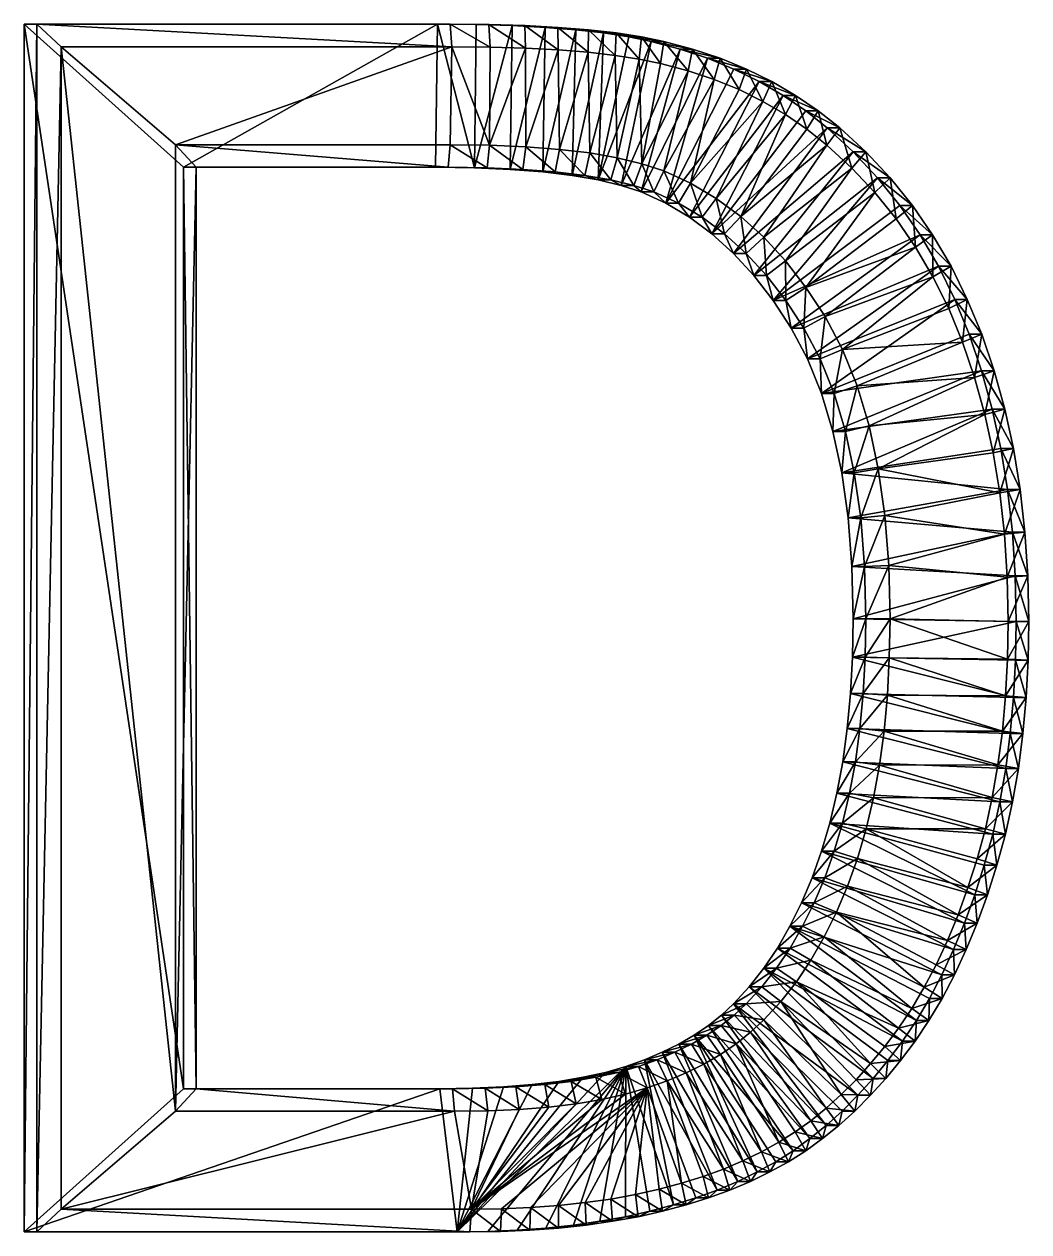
# Model space of a CAD drawing. Header units: metres. Extents: x -136 to 55, y -57 to 41.
# Drawn here: x -89.75 to -78.11, y 26.32 to 40.32 of the extents above; entities that cross this region are included whole.
import ezdxf

# ---------------------------------------------------------------- set-up
doc = ezdxf.new("R2010")
doc.units = ezdxf.units.M
doc.layers.get('0').update_dxf_attribs({"true_color": 0x57e057})

msp = doc.modelspace()

# ---------------------------------------------------------------- meshes
at = {"color": 74, "true_color": 0x58b11a}
mesh = msp.add_polyface(dxfattribs=at)
corners = [(-84.735, 26.325, 0.07), (-84.38, 26.33, 0.036), (-84.588, 26.325, 1.592), (-84.234, 26.33, 1.558), (-84.038, 26.344, 0.003), (-83.891, 26.344, 1.525), (-89.753, 26.325, 0.554), (-89.607, 26.325, 2.075), (-89.607, 40.321, 2.075), (-83.867, 28.032, -0.013), (-84.199, 28.005, 0.019), (-83.72, 28.032, 1.508), (-84.053, 28.005, 1.54), (-84.556, 27.99, 0.053), (-84.409, 27.99, 1.575), (-84.937, 27.984, 0.09), (-84.79, 27.984, 1.611), (-87.906, 27.984, 0.376), (-87.759, 27.984, 1.897), (-87.906, 38.662, 0.376), (-84.588, 26.325, 1.592), (-84.234, 26.33, 1.558), (-83.891, 26.344, 1.525), (-89.607, 26.325, 2.075), (-89.607, 40.321, 2.075), (-84.053, 28.005, 1.54), (-83.72, 28.032, 1.508), (-84.409, 27.99, 1.575), (-84.79, 27.984, 1.611), (-87.759, 27.984, 1.897), (-87.759, 38.662, 1.897), (-84.569, 26.587, 1.809), (-84.22, 26.592, 1.776), (-83.885, 26.606, 1.743), (-89.325, 26.587, 2.267), (-89.325, 40.059, 2.267), (-84.016, 27.744, 1.756), (-84.381, 27.728, 1.791), (-84.767, 27.722, 1.828), (-87.999, 27.722, 2.14), (-87.759, 38.662, 1.897), (-83.674, 27.771, 1.723), (-82.779, 28.242, -0.118), (-83.558, 28.068, -0.043), (-89.753, 40.321, 0.554)]
mesh.append_faces([[corners[k] for k in face] for face in [(6, 15, 0), (44, 17, 6)]], dxfattribs={"vtx0": -1, "vtx1": -1, "color": 74})
mesh.append_faces([[corners[k] for k in face] for face in [(31, 41, 36), (31, 36, 37), (31, 37, 38), (34, 38, 39), (42, 1, 0), (0, 9, 43), (0, 10, 9), (0, 13, 10), (0, 15, 13), (6, 17, 15)]], dxfattribs={"vtx0": -1, "vtx2": -1, "color": 74})
mesh.append_faces([[corners[k] for k in face] for face in [(0, 1, 2), (1, 4, 3), (6, 0, 7), (9, 10, 11), (10, 13, 12), (13, 15, 14), (15, 17, 16), (17, 19, 18), (2, 3, 20), (3, 5, 21), (7, 2, 23), (12, 14, 25), (14, 16, 27), (16, 18, 28), (18, 30, 29), (20, 21, 31), (21, 22, 32), (23, 20, 34), (25, 27, 36), (27, 28, 37), (28, 29, 38), (29, 40, 39)]], dxfattribs={"vtx1": -1, "color": 74})
mesh.append_faces([[corners[k] for k in face] for face in [(34, 31, 38), (35, 34, 39)]], dxfattribs={"vtx1": -1, "vtx2": -1, "color": 74})
mesh.append_faces([[corners[k] for k in face] for face in [(1, 3, 2), (4, 5, 3), (6, 7, 8), (0, 2, 7), (10, 12, 11), (13, 14, 12), (15, 16, 14), (17, 18, 16), (3, 21, 20), (5, 22, 21), (7, 23, 24), (2, 20, 23), (12, 25, 26), (14, 27, 25), (16, 28, 27), (18, 29, 28), (21, 32, 31), (22, 33, 32), (23, 34, 35), (20, 31, 34), (27, 37, 36), (28, 38, 37), (29, 39, 38)]], dxfattribs={"vtx2": -1, "color": 74})
mesh = msp.add_polyface(dxfattribs=at)
corners = [(-84.098, 40.305, 0.009), (-83.952, 40.305, 1.53), (-83.567, 40.284, 1.493), (-84.515, 40.317, 0.049), (-84.368, 40.317, 1.571), (-84.962, 40.321, 0.092), (-84.816, 40.321, 1.614), (-89.753, 40.321, 0.554), (-89.607, 40.321, 2.075), (-89.753, 26.325, 0.554), (-87.906, 38.662, 0.376), (-84.984, 38.662, 0.094), (-87.759, 38.662, 1.897), (-84.838, 38.662, 1.616), (-84.534, 38.656, 0.051), (-84.387, 38.656, 1.572), (-84.12, 38.638, 0.011), (-83.974, 38.638, 1.533), (-83.743, 38.609, -0.025), (-87.759, 27.984, 1.897), (-83.952, 40.305, 1.53), (-84.368, 40.317, 1.571), (-84.816, 40.321, 1.614), (-89.607, 40.321, 2.075), (-89.607, 26.325, 2.075), (-87.759, 38.662, 1.897), (-84.838, 38.662, 1.616), (-84.387, 38.656, 1.572), (-83.974, 38.638, 1.533), (-87.759, 27.984, 1.897), (-83.942, 40.043, 1.749), (-84.352, 40.055, 1.788), (-84.796, 40.059, 1.831), (-89.325, 40.059, 2.267), (-89.607, 26.325, 2.075), (-87.999, 38.924, 2.14), (-84.815, 38.924, 1.833), (-84.359, 38.918, 1.789), (-83.937, 38.9, 1.748), (-87.999, 27.722, 2.14), (-87.906, 27.984, 0.376), (-83.713, 40.284, -0.028)]
mesh.append_faces([[corners[k] for k in face] for face in [(5, 10, 7), (3, 14, 5), (0, 14, 3), (41, 16, 0)]], dxfattribs={"vtx0": -1, "vtx1": -1, "color": 74})
mesh.append_faces([[corners[k] for k in face] for face in [(33, 39, 35), (32, 35, 36), (32, 36, 37), (30, 37, 38), (7, 10, 40), (5, 11, 10), (5, 14, 11), (0, 16, 14)]], dxfattribs={"vtx0": -1, "vtx2": -1, "color": 74})
mesh.append_faces([[corners[k] for k in face] for face in [(0, 3, 1), (3, 5, 4), (5, 7, 6), (7, 9, 8), (10, 11, 12), (11, 14, 13), (14, 16, 15), (16, 18, 17), (1, 4, 20), (4, 6, 21), (6, 8, 22), (8, 24, 23), (12, 13, 25), (13, 15, 26), (15, 17, 27), (20, 21, 30), (21, 22, 31), (22, 23, 32), (23, 34, 33), (25, 26, 35), (26, 27, 36), (27, 28, 37)]], dxfattribs={"vtx1": -1, "color": 74})
mesh.append_faces([[corners[k] for k in face] for face in [(32, 33, 35), (31, 32, 37), (30, 31, 37)]], dxfattribs={"vtx1": -1, "vtx2": -1, "color": 74})
mesh.append_faces([[corners[k] for k in face] for face in [(0, 1, 2), (3, 4, 1), (5, 6, 4), (7, 8, 6), (11, 13, 12), (14, 15, 13), (16, 17, 15), (10, 12, 19), (4, 21, 20), (6, 22, 21), (8, 23, 22), (13, 26, 25), (15, 27, 26), (17, 28, 27), (12, 25, 29), (21, 31, 30), (22, 32, 31), (23, 33, 32), (26, 36, 35), (27, 37, 36), (28, 38, 37), (25, 35, 39)]], dxfattribs={"vtx2": -1, "color": 74})
mesh = msp.add_polyface(dxfattribs=at)
corners = [(-82.746, 40.174, -0.121), (-83.037, 40.219, -0.093), (-82.6, 40.174, 1.4), (-82.891, 40.219, 1.428), (-83.36, 40.256, -0.062), (-83.213, 40.256, 1.459), (-83.713, 40.284, -0.028), (-83.567, 40.284, 1.493), (-84.098, 40.305, 0.009), (-83.743, 38.609, -0.025), (-83.597, 38.609, 1.496), (-83.974, 38.638, 1.533), (-83.403, 38.568, -0.058), (-83.256, 38.568, 1.464), (-83.1, 38.516, -0.087), (-82.953, 38.516, 1.434), (-82.833, 38.452, -0.113), (-82.687, 38.452, 1.409), (-82.891, 40.219, 1.428), (-82.6, 40.174, 1.4), (-83.213, 40.256, 1.459), (-83.567, 40.284, 1.493), (-83.952, 40.305, 1.53), (-83.952, 40.305, 1.53), (-83.974, 38.638, 1.533), (-83.597, 38.609, 1.496), (-83.256, 38.568, 1.464), (-82.953, 38.516, 1.434), (-82.687, 38.452, 1.409), (-82.904, 39.959, 1.649), (-82.625, 39.916, 1.622), (-83.217, 39.995, 1.679), (-83.563, 40.023, 1.712), (-83.942, 40.043, 1.749), (-83.937, 38.9, 1.748), (-83.55, 38.87, 1.711), (-83.198, 38.828, 1.677), (-82.88, 38.773, 1.647), (-82.594, 38.704, 1.619), (-84.12, 38.638, 0.011), (-82.487, 40.121, -0.146)]
mesh.append_faces([[corners[k] for k in face] for face in [(4, 9, 6), (1, 12, 4), (0, 14, 1), (40, 14, 0)]], dxfattribs={"vtx0": -1, "vtx1": -1, "color": 74})
mesh.append_faces([[corners[k] for k in face] for face in [(32, 34, 35), (31, 35, 36), (29, 36, 37), (6, 9, 39), (4, 12, 9), (1, 14, 12), (40, 16, 14)]], dxfattribs={"vtx0": -1, "vtx2": -1, "color": 74})
mesh.append_faces([[corners[k] for k in face] for face in [(0, 1, 2), (1, 4, 3), (4, 6, 5), (6, 8, 7), (9, 12, 10), (12, 14, 13), (14, 16, 15), (3, 5, 18), (5, 7, 20), (7, 22, 21), (11, 10, 24), (10, 13, 25), (13, 15, 26), (15, 17, 27), (18, 20, 29), (20, 21, 31), (21, 23, 32), (24, 25, 34), (25, 26, 35), (26, 27, 36), (27, 28, 37)]], dxfattribs={"vtx1": -1, "color": 74})
mesh.append_faces([[corners[k] for k in face] for face in [(32, 33, 34), (31, 32, 35), (29, 31, 36), (30, 29, 37)]], dxfattribs={"vtx1": -1, "vtx2": -1, "color": 74})
mesh.append_faces([[corners[k] for k in face] for face in [(1, 3, 2), (4, 5, 3), (6, 7, 5), (9, 10, 11), (12, 13, 10), (14, 15, 13), (16, 17, 15), (3, 18, 19), (5, 20, 18), (7, 21, 20), (22, 23, 21), (10, 25, 24), (13, 26, 25), (15, 27, 26), (17, 28, 27), (18, 29, 30), (20, 31, 29), (21, 32, 31), (23, 33, 32), (25, 35, 34), (26, 36, 35), (27, 37, 36), (28, 38, 37)]], dxfattribs={"vtx2": -1, "color": 74})
mesh = msp.add_polyface(dxfattribs=at)
corners = [(-80.695, 39.316, -0.319), (-80.958, 39.496, -0.293), (-80.549, 39.316, 1.203), (-80.812, 39.496, 1.228), (-81.235, 39.658, -0.267), (-81.089, 39.658, 1.255), (-81.527, 39.801, -0.239), (-81.38, 39.801, 1.283), (-81.832, 39.926, -0.209), (-81.686, 39.926, 1.312), (-82.152, 40.032, -0.178), (-82.006, 40.032, 1.343), (-82.487, 40.121, -0.146), (-82.34, 40.121, 1.375), (-82.746, 40.174, -0.121), (-82.6, 40.174, 1.4), (-80.812, 39.496, 1.228), (-81.089, 39.658, 1.255), (-81.38, 39.801, 1.283), (-81.686, 39.926, 1.312), (-82.006, 40.032, 1.343), (-82.34, 40.121, 1.375), (-82.6, 40.174, 1.4), (-82.891, 40.219, 1.428), (-80.93, 39.274, 1.459), (-80.683, 39.105, 1.435), (-81.191, 39.426, 1.484), (-81.466, 39.562, 1.51), (-81.755, 39.68, 1.538), (-82.059, 39.781, 1.568), (-82.379, 39.865, 1.598), (-82.625, 39.916, 1.622), (-82.891, 40.219, 1.428), (-82.88, 38.773, 1.647), (-82.594, 38.704, 1.619), (-82.341, 38.62, 1.595), (-82.029, 38.478, 1.565), (-81.449, 38.093, 1.509), (-81.732, 38.302, 1.536), (-82.833, 38.452, -0.113), (-82.603, 38.376, -0.135), (-82.317, 38.246, -0.162), (-81.782, 37.89, -0.214), (-82.043, 38.084, -0.189)]
mesh.append_faces([[corners[k] for k in face] for face in [(27, 36, 26), (10, 39, 12), (8, 40, 10), (6, 41, 8)]], dxfattribs={"vtx0": -1, "vtx1": -1, "color": 74})
mesh.append_faces([[corners[k] for k in face] for face in [(31, 33, 34), (29, 34, 35), (28, 35, 36), (37, 25, 24), (38, 24, 26), (10, 40, 39), (8, 41, 40), (42, 1, 0), (43, 4, 1)]], dxfattribs={"vtx0": -1, "vtx2": -1, "color": 74})
mesh.append_faces([[corners[k] for k in face] for face in [(0, 1, 2), (1, 4, 3), (4, 6, 5), (6, 8, 7), (8, 10, 9), (10, 12, 11), (12, 14, 13), (3, 5, 16), (5, 7, 17), (7, 9, 18), (9, 11, 19), (11, 13, 20), (13, 15, 21), (15, 23, 22), (16, 17, 24), (17, 18, 26), (18, 19, 27), (19, 20, 28), (20, 21, 29), (21, 22, 30), (22, 32, 31)]], dxfattribs={"vtx1": -1, "color": 74})
mesh.append_faces([[corners[k] for k in face] for face in [(30, 31, 34), (29, 30, 34), (28, 29, 35), (27, 28, 36), (6, 4, 41)]], dxfattribs={"vtx1": -1, "vtx2": -1, "color": 74})
mesh.append_faces([[corners[k] for k in face] for face in [(1, 3, 2), (4, 5, 3), (6, 7, 5), (8, 9, 7), (10, 11, 9), (12, 13, 11), (14, 15, 13), (5, 17, 16), (7, 18, 17), (9, 19, 18), (11, 20, 19), (13, 21, 20), (15, 22, 21), (16, 24, 25), (17, 26, 24), (18, 27, 26), (19, 28, 27), (20, 29, 28), (21, 30, 29), (22, 31, 30)]], dxfattribs={"vtx2": -1, "color": 74})
mesh = msp.add_polyface(dxfattribs=at)
corners = [(-82.833, 38.452, -0.113), (-82.603, 38.376, -0.135), (-82.687, 38.452, 1.409), (-82.457, 38.376, 1.387), (-82.317, 38.246, -0.162), (-82.17, 38.246, 1.359), (-82.043, 38.084, -0.189), (-81.897, 38.084, 1.333), (-81.782, 37.89, -0.214), (-81.635, 37.89, 1.307), (-81.533, 37.664, -0.238), (-81.387, 37.664, 1.283), (-81.297, 37.407, -0.261), (-81.151, 37.407, 1.261), (-81.074, 37.118, -0.282), (-80.927, 37.118, 1.239), (-80.863, 36.798, -0.303), (-80.716, 36.798, 1.219), (-80.673, 36.441, -0.321), (-82.687, 38.452, 1.409), (-82.457, 38.376, 1.387), (-82.17, 38.246, 1.359), (-81.897, 38.084, 1.333), (-81.635, 37.89, 1.307), (-81.387, 37.664, 1.283), (-81.151, 37.407, 1.261), (-80.927, 37.118, 1.239), (-80.716, 36.798, 1.219), (-82.594, 38.704, 1.619), (-82.341, 38.62, 1.595), (-82.029, 38.478, 1.565), (-81.732, 38.302, 1.536), (-81.449, 38.093, 1.509), (-81.182, 37.851, 1.483), (-80.931, 37.577, 1.459), (-80.694, 37.271, 1.436), (-80.16, 38.653, 1.385), (-80.449, 38.919, 1.413), (-80.683, 39.105, 1.435), (-80.93, 39.274, 1.459), (-81.191, 39.426, 1.484), (-79.863, 38.541, -0.399), (-80.144, 38.84, -0.372), (-80.447, 39.118, -0.343), (-80.695, 39.316, -0.319), (-80.958, 39.496, -0.293), (-81.235, 39.658, -0.267)]
mesh.append_faces([[corners[k] for k in face] for face in [(12, 41, 14), (10, 42, 12), (8, 43, 10), (6, 45, 8), (4, 46, 6)]], dxfattribs={"vtx0": -1, "vtx1": -1, "color": 74})
mesh.append_faces([[corners[k] for k in face] for face in [(32, 37, 38), (8, 44, 43)]], dxfattribs={"vtx0": -1, "vtx2": -1, "color": 74})
mesh.append_faces([[corners[k] for k in face] for face in [(0, 1, 2), (1, 4, 3), (4, 6, 5), (6, 8, 7), (8, 10, 9), (10, 12, 11), (12, 14, 13), (14, 16, 15), (16, 18, 17), (2, 3, 19), (3, 5, 20), (5, 7, 21), (7, 9, 22), (9, 11, 23), (11, 13, 24), (13, 15, 25), (15, 17, 26), (19, 20, 28), (20, 21, 29), (21, 22, 30), (22, 23, 31), (23, 24, 32), (24, 25, 33), (25, 26, 34), (26, 27, 35)]], dxfattribs={"vtx1": -1, "color": 74})
mesh.append_faces([[corners[k] for k in face] for face in [(33, 34, 36), (32, 33, 37), (31, 32, 39), (30, 31, 40)]], dxfattribs={"vtx1": -1, "vtx2": -1, "color": 74})
mesh.append_faces([[corners[k] for k in face] for face in [(1, 3, 2), (4, 5, 3), (6, 7, 5), (8, 9, 7), (10, 11, 9), (12, 13, 11), (14, 15, 13), (16, 17, 15), (3, 20, 19), (5, 21, 20), (7, 22, 21), (9, 23, 22), (11, 24, 23), (13, 25, 24), (15, 26, 25), (17, 27, 26), (20, 29, 28), (21, 30, 29), (22, 31, 30), (23, 32, 31), (24, 33, 32), (25, 34, 33), (26, 35, 34)]], dxfattribs={"vtx2": -1, "color": 74})
mesh = msp.add_polyface(dxfattribs=at)
corners = [(-78.968, 37.132, -0.485), (-79.158, 37.516, -0.467), (-78.822, 37.132, 1.036), (-79.011, 37.516, 1.055), (-79.37, 37.879, -0.446), (-79.224, 37.879, 1.075), (-79.606, 38.221, -0.424), (-79.459, 38.221, 1.098), (-79.863, 38.541, -0.399), (-79.717, 38.541, 1.123), (-80.144, 38.84, -0.372), (-79.997, 38.84, 1.15), (-80.447, 39.118, -0.343), (-80.301, 39.118, 1.179), (-80.695, 39.316, -0.319), (-80.549, 39.316, 1.203), (-78.822, 37.132, 1.036), (-79.011, 37.516, 1.055), (-79.224, 37.879, 1.075), (-79.459, 38.221, 1.098), (-79.717, 38.541, 1.123), (-79.997, 38.84, 1.15), (-80.301, 39.118, 1.179), (-80.549, 39.316, 1.203), (-80.812, 39.496, 1.228), (-80.812, 39.496, 1.228), (-79.038, 37.024, 1.277), (-79.22, 37.391, 1.294), (-79.423, 37.738, 1.314), (-79.647, 38.064, 1.335), (-79.893, 38.369, 1.359), (-80.16, 38.653, 1.385), (-80.449, 38.919, 1.413), (-80.683, 39.105, 1.435), (-80.471, 36.932, 1.415), (-80.694, 37.271, 1.436), (-80.931, 37.577, 1.459), (-81.182, 37.851, 1.483), (-80.673, 36.441, -0.321), (-80.863, 36.798, -0.303), (-81.074, 37.118, -0.282), (-81.297, 37.407, -0.261), (-81.533, 37.664, -0.238)]
mesh.append_faces([[corners[k] for k in face] for face in [(40, 4, 39)]], dxfattribs={"vtx0": -1, "vtx1": -1, "color": 74})
mesh.append_faces([[corners[k] for k in face] for face in [(34, 27, 28), (35, 28, 29), (35, 29, 30), (36, 30, 31), (37, 31, 32), (38, 1, 0), (39, 4, 1), (40, 6, 4), (40, 8, 6), (41, 10, 8), (42, 12, 10)]], dxfattribs={"vtx0": -1, "vtx2": -1, "color": 74})
mesh.append_faces([[corners[k] for k in face] for face in [(0, 1, 2), (1, 4, 3), (4, 6, 5), (6, 8, 7), (8, 10, 9), (10, 12, 11), (12, 14, 13), (2, 3, 16), (3, 5, 17), (5, 7, 18), (7, 9, 19), (9, 11, 20), (11, 13, 21), (13, 15, 22), (15, 24, 23), (16, 17, 26), (17, 18, 27), (18, 19, 28), (19, 20, 29), (20, 21, 30), (21, 22, 31), (22, 23, 32), (23, 25, 33)]], dxfattribs={"vtx1": -1, "color": 74})
mesh.append_faces([[corners[k] for k in face] for face in [(35, 34, 28), (36, 35, 30)]], dxfattribs={"vtx1": -1, "vtx2": -1, "color": 74})
mesh.append_faces([[corners[k] for k in face] for face in [(1, 3, 2), (4, 5, 3), (6, 7, 5), (8, 9, 7), (10, 11, 9), (12, 13, 11), (14, 15, 13), (3, 17, 16), (5, 18, 17), (7, 19, 18), (9, 20, 19), (11, 21, 20), (13, 22, 21), (15, 23, 22), (24, 25, 23), (17, 27, 26), (18, 28, 27), (19, 29, 28), (20, 30, 29), (21, 31, 30), (22, 32, 31), (23, 33, 32)]], dxfattribs={"vtx2": -1, "color": 74})
mesh = msp.add_polyface(dxfattribs=at)
corners = [(-78.434, 35.402, -0.536), (-78.534, 35.861, -0.527), (-78.287, 35.402, 0.985), (-78.387, 35.861, 0.995), (-78.656, 36.302, -0.515), (-78.51, 36.302, 1.006), (-78.801, 36.727, -0.501), (-78.654, 36.727, 1.02), (-78.968, 37.132, -0.485), (-78.822, 37.132, 1.036), (-80.673, 36.441, -0.321), (-80.526, 36.441, 1.201), (-80.716, 36.798, 1.219), (-80.512, 36.042, -0.336), (-80.365, 36.042, 1.185), (-80.38, 35.602, -0.349), (-80.234, 35.602, 1.172), (-78.287, 35.402, 0.985), (-78.387, 35.861, 0.995), (-78.51, 36.302, 1.006), (-78.654, 36.727, 1.02), (-78.822, 37.132, 1.036), (-80.716, 36.798, 1.219), (-80.526, 36.441, 1.201), (-80.365, 36.042, 1.185), (-80.234, 35.602, 1.172), (-78.522, 35.353, 1.227), (-78.62, 35.798, 1.236), (-78.738, 36.225, 1.248), (-78.878, 36.634, 1.261), (-79.038, 37.024, 1.277), (-80.471, 36.932, 1.415), (-80.694, 37.271, 1.436), (-80.269, 36.552, 1.395), (-80.098, 36.129, 1.379), (-79.96, 35.667, 1.365), (-80.132, 35.121, 1.163), (-79.854, 35.166, 1.355), (-79.22, 37.391, 1.294), (-80.278, 35.121, -0.359), (-80.863, 36.798, -0.303), (-79.158, 37.516, -0.467)]
mesh.append_faces([[corners[k] for k in face] for face in [(15, 1, 39), (13, 4, 15), (10, 8, 13), (40, 41, 10)]], dxfattribs={"vtx0": -1, "vtx1": -1, "color": 74})
mesh.append_faces([[corners[k] for k in face] for face in [(35, 27, 28), (34, 28, 29), (33, 29, 30), (33, 30, 38), (39, 1, 0), (15, 4, 1), (13, 6, 4), (13, 8, 6)]], dxfattribs={"vtx0": -1, "vtx2": -1, "color": 74})
mesh.append_faces([[corners[k] for k in face] for face in [(0, 1, 2), (1, 4, 3), (4, 6, 5), (6, 8, 7), (10, 13, 11), (13, 15, 14), (2, 3, 17), (3, 5, 18), (5, 7, 19), (7, 9, 20), (12, 11, 22), (11, 14, 23), (14, 16, 24), (17, 18, 26), (18, 19, 27), (19, 20, 28), (20, 21, 29), (22, 23, 31), (23, 24, 33), (24, 25, 34), (25, 36, 35)]], dxfattribs={"vtx1": -1, "color": 74})
mesh.append_faces([[corners[k] for k in face] for face in [(35, 37, 27), (34, 35, 28), (33, 34, 29), (31, 33, 38)]], dxfattribs={"vtx1": -1, "vtx2": -1, "color": 74})
mesh.append_faces([[corners[k] for k in face] for face in [(1, 3, 2), (4, 5, 3), (6, 7, 5), (8, 9, 7), (10, 11, 12), (13, 14, 11), (15, 16, 14), (3, 18, 17), (5, 19, 18), (7, 20, 19), (9, 21, 20), (11, 23, 22), (14, 24, 23), (16, 25, 24), (18, 27, 26), (19, 28, 27), (20, 29, 28), (21, 30, 29), (22, 31, 32), (23, 33, 31), (24, 34, 33), (25, 35, 34)]], dxfattribs={"vtx2": -1, "color": 74})
mesh = msp.add_polyface(dxfattribs=at)
corners = [(-78.267, 33.926, -0.552), (-78.12, 33.926, 0.969), (-78.109, 33.399, 0.968), (-78.3, 34.435, -0.549), (-78.154, 34.435, 0.972), (-78.356, 34.927, -0.544), (-78.209, 34.927, 0.978), (-78.434, 35.402, -0.536), (-78.287, 35.402, 0.985), (-80.38, 35.602, -0.349), (-80.278, 35.121, -0.359), (-80.234, 35.602, 1.172), (-80.132, 35.121, 1.163), (-80.205, 34.598, -0.366), (-80.058, 34.598, 1.156), (-80.161, 34.034, -0.37), (-80.015, 34.034, 1.151), (-80.146, 33.428, -0.371), (-80, 33.428, 1.15), (-78.12, 33.926, 0.969), (-78.109, 33.399, 0.968), (-78.154, 34.435, 0.972), (-78.209, 34.927, 0.978), (-78.287, 35.402, 0.985), (-80.234, 35.602, 1.172), (-80.132, 35.121, 1.163), (-80.058, 34.598, 1.156), (-80.015, 34.034, 1.151), (-80, 33.428, 1.15), (-78.36, 33.914, 1.211), (-78.349, 33.399, 1.21), (-78.393, 34.411, 1.215), (-78.447, 34.891, 1.22), (-78.522, 35.353, 1.227), (-79.854, 35.166, 1.355), (-79.96, 35.667, 1.365), (-79.778, 34.626, 1.348), (-79.733, 34.047, 1.344), (-79.718, 33.429, 1.342), (-78.62, 35.798, 1.236), (-78.256, 33.399, -0.554)]
mesh.append_faces([[corners[k] for k in face] for face in [(15, 0, 17), (13, 3, 15), (10, 5, 13)]], dxfattribs={"vtx0": -1, "vtx1": -1, "color": 74})
mesh.append_faces([[corners[k] for k in face] for face in [(38, 30, 29), (37, 29, 31), (36, 31, 32), (34, 32, 33), (34, 33, 39), (17, 0, 40), (15, 3, 0), (13, 5, 3), (10, 7, 5)]], dxfattribs={"vtx0": -1, "vtx2": -1, "color": 74})
mesh.append_faces([[corners[k] for k in face] for face in [(0, 3, 1), (3, 5, 4), (5, 7, 6), (9, 10, 11), (10, 13, 12), (13, 15, 14), (15, 17, 16), (1, 4, 19), (4, 6, 21), (6, 8, 22), (11, 12, 24), (12, 14, 25), (14, 16, 26), (16, 18, 27), (19, 21, 29), (21, 22, 31), (22, 23, 32), (25, 26, 34), (26, 27, 36), (27, 28, 37)]], dxfattribs={"vtx1": -1, "color": 74})
mesh.append_faces([[corners[k] for k in face] for face in [(37, 38, 29), (36, 37, 31), (34, 36, 32)]], dxfattribs={"vtx1": -1, "vtx2": -1, "color": 74})
mesh.append_faces([[corners[k] for k in face] for face in [(0, 1, 2), (3, 4, 1), (5, 6, 4), (7, 8, 6), (10, 12, 11), (13, 14, 12), (15, 16, 14), (17, 18, 16), (1, 19, 20), (4, 21, 19), (6, 22, 21), (8, 23, 22), (12, 25, 24), (14, 26, 25), (16, 27, 26), (18, 28, 27), (19, 29, 30), (21, 31, 29), (22, 32, 31), (23, 33, 32), (25, 34, 35), (26, 36, 34), (27, 37, 36), (28, 38, 37)]], dxfattribs={"vtx2": -1, "color": 74})
mesh = msp.add_polyface(dxfattribs=at)
corners = [(-78.324, 32.099, -0.547), (-78.177, 32.099, 0.974), (-78.23, 31.696, 0.98), (-78.286, 32.518, -0.551), (-78.139, 32.518, 0.971), (-78.263, 32.951, -0.553), (-78.117, 32.951, 0.969), (-78.256, 33.399, -0.554), (-78.109, 33.399, 0.968), (-78.267, 33.926, -0.552), (-80.146, 33.428, -0.371), (-80.154, 32.985, -0.371), (-80, 33.428, 1.15), (-80.007, 32.985, 1.151), (-80.176, 32.562, -0.369), (-80.03, 32.562, 1.153), (-80.214, 32.158, -0.365), (-80.067, 32.158, 1.156), (-80.266, 31.773, -0.36), (-78.177, 32.099, 0.974), (-78.23, 31.696, 0.98), (-78.139, 32.518, 0.971), (-78.117, 32.951, 0.969), (-78.109, 33.399, 0.968), (-78.12, 33.926, 0.969), (-80, 33.428, 1.15), (-80.007, 32.985, 1.151), (-80.03, 32.562, 1.153), (-80.067, 32.158, 1.156), (-80.119, 31.773, 1.161), (-78.415, 32.128, 1.217), (-78.467, 31.736, 1.222), (-78.379, 32.537, 1.213), (-78.356, 32.96, 1.211), (-78.349, 33.399, 1.21), (-78.12, 33.926, 0.969), (-79.718, 33.429, 1.342), (-79.726, 32.976, 1.343), (-79.749, 32.543, 1.345), (-79.787, 32.128, 1.349), (-80.119, 31.773, 1.161), (-78.376, 31.696, -0.542)]
mesh.append_faces([[corners[k] for k in face] for face in [(14, 0, 16), (11, 3, 14), (10, 7, 11)]], dxfattribs={"vtx0": -1, "vtx1": -1, "color": 74})
mesh.append_faces([[corners[k] for k in face] for face in [(39, 31, 30), (38, 30, 32), (37, 32, 33), (36, 33, 34), (16, 0, 41), (14, 3, 0), (11, 5, 3), (11, 7, 5)]], dxfattribs={"vtx0": -1, "vtx2": -1, "color": 74})
mesh.append_faces([[corners[k] for k in face] for face in [(0, 3, 1), (3, 5, 4), (5, 7, 6), (7, 9, 8), (10, 11, 12), (11, 14, 13), (14, 16, 15), (16, 18, 17), (1, 4, 19), (4, 6, 21), (6, 8, 22), (8, 24, 23), (12, 13, 25), (13, 15, 26), (15, 17, 27), (17, 29, 28), (19, 21, 30), (21, 22, 32), (22, 23, 33), (23, 35, 34), (25, 26, 36), (26, 27, 37), (27, 28, 38), (28, 40, 39)]], dxfattribs={"vtx1": -1, "color": 74})
mesh.append_faces([[corners[k] for k in face] for face in [(38, 39, 30), (37, 38, 32), (36, 37, 33)]], dxfattribs={"vtx1": -1, "vtx2": -1, "color": 74})
mesh.append_faces([[corners[k] for k in face] for face in [(0, 1, 2), (3, 4, 1), (5, 6, 4), (7, 8, 6), (11, 13, 12), (14, 15, 13), (16, 17, 15), (1, 19, 20), (4, 21, 19), (6, 22, 21), (8, 23, 22), (13, 26, 25), (15, 27, 26), (17, 28, 27), (19, 30, 31), (21, 32, 30), (22, 33, 32), (23, 34, 33), (26, 37, 36), (27, 38, 37), (28, 39, 38)]], dxfattribs={"vtx2": -1, "color": 74})
mesh = msp.add_polyface(dxfattribs=at)
corners = [(-80.266, 31.773, -0.36), (-80.119, 31.773, 1.161), (-80.067, 32.158, 1.156), (-80.333, 31.408, -0.354), (-80.186, 31.408, 1.168), (-80.415, 31.062, -0.346), (-80.268, 31.062, 1.176), (-80.512, 30.735, -0.336), (-80.365, 30.735, 1.185), (-80.622, 30.427, -0.326), (-80.475, 30.427, 1.196), (-80.744, 30.137, -0.314), (-80.598, 30.137, 1.207), (-80.878, 29.866, -0.301), (-80.731, 29.866, 1.22), (-81.024, 29.613, -0.287), (-80.877, 29.613, 1.234), (-81.181, 29.379, -0.272), (-80.119, 31.773, 1.161), (-80.067, 32.158, 1.156), (-80.186, 31.408, 1.168), (-80.268, 31.062, 1.176), (-80.365, 30.735, 1.185), (-80.475, 30.427, 1.196), (-80.598, 30.137, 1.207), (-80.731, 29.866, 1.22), (-80.877, 29.613, 1.234), (-81.035, 29.379, 1.25), (-79.841, 31.732, 1.354), (-79.787, 32.128, 1.349), (-79.91, 31.354, 1.361), (-79.995, 30.994, 1.369), (-80.096, 30.653, 1.379), (-80.212, 30.331, 1.39), (-80.34, 30.028, 1.402), (-80.481, 29.742, 1.416), (-80.635, 29.474, 1.43), (-79.321, 29.159, 1.304), (-79.183, 29.421, 1.291), (-79.052, 29.701, 1.278), (-78.93, 29.999, 1.266), (-78.815, 30.315, 1.255), (-79.117, 29.305, -0.471), (-78.981, 29.596, -0.484), (-78.854, 29.904, -0.496), (-78.736, 30.23, -0.507), (-78.527, 30.933, -0.527), (-78.444, 31.307, -0.535), (-80.214, 32.158, -0.365), (-78.376, 31.696, -0.542)]
mesh.append_faces([[corners[k] for k in face] for face in [(11, 42, 13), (9, 43, 11), (7, 44, 9), (5, 45, 7), (3, 46, 5), (0, 47, 3), (48, 49, 0)]], dxfattribs={"vtx0": -1, "vtx1": -1, "color": 74})
mesh.append_faces([[corners[k] for k in face] for face in [(34, 37, 38)]], dxfattribs={"vtx0": -1, "vtx2": -1, "color": 74})
mesh.append_faces([[corners[k] for k in face] for face in [(0, 3, 1), (3, 5, 4), (5, 7, 6), (7, 9, 8), (9, 11, 10), (11, 13, 12), (13, 15, 14), (15, 17, 16), (1, 4, 18), (4, 6, 20), (6, 8, 21), (8, 10, 22), (10, 12, 23), (12, 14, 24), (14, 16, 25), (16, 27, 26), (18, 20, 28), (20, 21, 30), (21, 22, 31), (22, 23, 32), (23, 24, 33), (24, 25, 34), (25, 26, 35)]], dxfattribs={"vtx1": -1, "color": 74})
mesh.append_faces([[corners[k] for k in face] for face in [(34, 35, 37), (33, 34, 39), (32, 33, 40), (31, 32, 41)]], dxfattribs={"vtx1": -1, "vtx2": -1, "color": 74})
mesh.append_faces([[corners[k] for k in face] for face in [(0, 1, 2), (3, 4, 1), (5, 6, 4), (7, 8, 6), (9, 10, 8), (11, 12, 10), (13, 14, 12), (15, 16, 14), (1, 18, 19), (4, 20, 18), (6, 21, 20), (8, 22, 21), (10, 23, 22), (12, 24, 23), (14, 25, 24), (16, 26, 25), (18, 28, 29), (20, 30, 28), (21, 31, 30), (22, 32, 31), (23, 33, 32), (24, 34, 33), (25, 35, 34), (26, 36, 35)]], dxfattribs={"vtx2": -1, "color": 74})
mesh = msp.add_polyface(dxfattribs=at)
corners = [(-78.981, 29.596, -0.484), (-78.835, 29.596, 1.038), (-78.97, 29.305, 1.051), (-78.854, 29.904, -0.496), (-78.708, 29.904, 1.026), (-78.736, 30.23, -0.507), (-78.589, 30.23, 1.014), (-78.626, 30.573, -0.518), (-78.479, 30.573, 1.004), (-78.527, 30.933, -0.527), (-78.381, 30.933, 0.994), (-78.444, 31.307, -0.535), (-78.298, 31.307, 0.986), (-78.376, 31.696, -0.542), (-78.23, 31.696, 0.98), (-78.324, 32.099, -0.547), (-78.835, 29.596, 1.038), (-78.97, 29.305, 1.051), (-78.708, 29.904, 1.026), (-78.589, 30.23, 1.014), (-78.479, 30.573, 1.004), (-78.381, 30.933, 0.994), (-78.298, 31.307, 0.986), (-78.23, 31.696, 0.98), (-78.177, 32.099, 0.974), (-79.052, 29.701, 1.278), (-79.183, 29.421, 1.291), (-78.93, 29.999, 1.266), (-78.815, 30.315, 1.255), (-78.708, 30.648, 1.245), (-78.613, 30.996, 1.236), (-78.533, 31.358, 1.228), (-78.467, 31.736, 1.222), (-78.177, 32.099, 0.974), (-80.34, 30.028, 1.402), (-80.212, 30.331, 1.39), (-80.096, 30.653, 1.379), (-79.995, 30.994, 1.369), (-79.91, 31.354, 1.361), (-79.841, 31.732, 1.354), (-79.787, 32.128, 1.349), (-80.744, 30.137, -0.314), (-79.117, 29.305, -0.471), (-80.622, 30.427, -0.326), (-80.512, 30.735, -0.336), (-80.415, 31.062, -0.346), (-80.333, 31.408, -0.354), (-80.266, 31.773, -0.36)]
mesh.append_faces([[corners[k] for k in face] for face in [(34, 26, 25), (35, 25, 27), (36, 27, 28), (37, 28, 29), (37, 29, 30), (38, 30, 31), (39, 31, 32), (41, 0, 42), (43, 3, 0), (44, 5, 3), (45, 7, 5), (45, 9, 7), (46, 11, 9), (47, 13, 11)]], dxfattribs={"vtx0": -1, "vtx2": -1, "color": 74})
mesh.append_faces([[corners[k] for k in face] for face in [(0, 3, 1), (3, 5, 4), (5, 7, 6), (7, 9, 8), (9, 11, 10), (11, 13, 12), (13, 15, 14), (1, 4, 16), (4, 6, 18), (6, 8, 19), (8, 10, 20), (10, 12, 21), (12, 14, 22), (14, 24, 23), (16, 18, 25), (18, 19, 27), (19, 20, 28), (20, 21, 29), (21, 22, 30), (22, 23, 31), (23, 33, 32)]], dxfattribs={"vtx1": -1, "color": 74})
mesh.append_faces([[corners[k] for k in face] for face in [(38, 37, 30), (39, 38, 31), (40, 39, 32)]], dxfattribs={"vtx1": -1, "vtx2": -1, "color": 74})
mesh.append_faces([[corners[k] for k in face] for face in [(0, 1, 2), (3, 4, 1), (5, 6, 4), (7, 8, 6), (9, 10, 8), (11, 12, 10), (13, 14, 12), (1, 16, 17), (4, 18, 16), (6, 19, 18), (8, 20, 19), (10, 21, 20), (12, 22, 21), (14, 23, 22), (16, 25, 26), (18, 27, 25), (19, 28, 27), (20, 29, 28), (21, 30, 29), (22, 31, 30), (23, 32, 31)]], dxfattribs={"vtx2": -1, "color": 74})
mesh = msp.add_polyface(dxfattribs=at)
corners = [(-79.742, 28.312, -0.41), (-79.574, 28.535, -0.427), (-79.595, 28.312, 1.111), (-79.428, 28.535, 1.095), (-79.413, 28.774, -0.442), (-79.267, 28.774, 1.079), (-79.261, 29.031, -0.457), (-79.114, 29.031, 1.065), (-79.117, 29.305, -0.471), (-78.97, 29.305, 1.051), (-78.981, 29.596, -0.484), (-81.181, 29.379, -0.272), (-81.035, 29.379, 1.25), (-80.877, 29.613, 1.234), (-81.35, 29.163, -0.256), (-81.204, 29.163, 1.266), (-79.595, 28.312, 1.111), (-79.428, 28.535, 1.095), (-79.267, 28.774, 1.079), (-79.114, 29.031, 1.065), (-78.97, 29.305, 1.051), (-78.835, 29.596, 1.038), (-81.035, 29.379, 1.25), (-80.877, 29.613, 1.234), (-81.204, 29.163, 1.266), (-79.779, 28.474, 1.348), (-79.619, 28.687, 1.333), (-79.466, 28.915, 1.318), (-79.321, 29.159, 1.304), (-79.183, 29.421, 1.291), (-78.835, 29.596, 1.038), (-80.635, 29.474, 1.43), (-80.803, 29.224, 1.447), (-80.984, 28.993, 1.464), (-81.385, 28.966, 1.283), (-81.179, 28.781, 1.483), (-81.334, 28.638, 1.498), (-80.458, 27.758, 1.413), (-80.283, 27.916, 1.397), (-80.112, 28.088, 1.38), (-79.944, 28.274, 1.364), (-80.481, 29.742, 1.416), (-80.09, 27.907, -0.377), (-81.531, 28.966, -0.238), (-79.914, 28.102, -0.394), (-81.024, 29.613, -0.287), (-80.878, 29.866, -0.301)]
mesh.append_faces([[corners[k] for k in face] for face in [(14, 42, 43), (11, 44, 14), (45, 1, 11), (46, 4, 45)]], dxfattribs={"vtx0": -1, "vtx1": -1, "color": 74})
mesh.append_faces([[corners[k] for k in face] for face in [(33, 39, 40), (32, 40, 25), (32, 25, 26), (31, 26, 27), (41, 27, 28), (14, 44, 42), (11, 0, 44), (11, 1, 0), (45, 4, 1), (46, 6, 4), (46, 8, 6)]], dxfattribs={"vtx0": -1, "vtx2": -1, "color": 74})
mesh.append_faces([[corners[k] for k in face] for face in [(0, 1, 2), (1, 4, 3), (4, 6, 5), (6, 8, 7), (8, 10, 9), (11, 14, 12), (2, 3, 16), (3, 5, 17), (5, 7, 18), (7, 9, 19), (9, 21, 20), (12, 15, 22), (16, 17, 25), (17, 18, 26), (18, 19, 27), (19, 20, 28), (20, 30, 29), (23, 22, 31), (22, 24, 32), (24, 34, 33)]], dxfattribs={"vtx1": -1, "color": 74})
mesh.append_faces([[corners[k] for k in face] for face in [(35, 36, 37), (33, 35, 38), (32, 33, 40), (31, 32, 26), (41, 31, 27)]], dxfattribs={"vtx1": -1, "vtx2": -1, "color": 74})
mesh.append_faces([[corners[k] for k in face] for face in [(1, 3, 2), (4, 5, 3), (6, 7, 5), (8, 9, 7), (11, 12, 13), (14, 15, 12), (3, 17, 16), (5, 18, 17), (7, 19, 18), (9, 20, 19), (12, 22, 23), (15, 24, 22), (17, 26, 25), (18, 27, 26), (19, 28, 27), (20, 29, 28), (22, 32, 31), (24, 33, 32), (34, 35, 33)]], dxfattribs={"vtx2": -1, "color": 74})
mesh = msp.add_polyface(dxfattribs=at)
corners = [(-81.35, 29.163, -0.256), (-81.531, 28.966, -0.238), (-81.204, 29.163, 1.266), (-81.385, 28.966, 1.283), (-81.671, 28.837, -0.225), (-81.524, 28.837, 1.297), (-81.823, 28.716, -0.21), (-81.676, 28.716, 1.311), (-81.988, 28.604, -0.194), (-81.842, 28.604, 1.327), (-82.166, 28.501, -0.177), (-82.02, 28.501, 1.344), (-82.358, 28.406, -0.159), (-82.211, 28.406, 1.363), (-82.562, 28.32, -0.139), (-82.415, 28.32, 1.383), (-82.779, 28.242, -0.118), (-82.632, 28.242, 1.403), (-83.014, 28.173, -0.095), (-81.204, 29.163, 1.266), (-81.385, 28.966, 1.283), (-81.524, 28.837, 1.297), (-81.676, 28.716, 1.311), (-81.842, 28.604, 1.327), (-82.02, 28.501, 1.344), (-82.211, 28.406, 1.363), (-82.415, 28.32, 1.383), (-82.632, 28.242, 1.403), (-82.868, 28.173, 1.426), (-82.868, 28.173, 1.426), (-81.179, 28.781, 1.483), (-81.334, 28.638, 1.498), (-81.502, 28.505, 1.514), (-81.682, 28.382, 1.531), (-81.876, 28.27, 1.55), (-82.082, 28.167, 1.57), (-82.3, 28.075, 1.591), (-82.531, 27.992, 1.613), (-82.783, 27.919, 1.637), (-81.422, 27.148, 1.506), (-81.209, 27.252, 1.486), (-81.008, 27.363, 1.466), (-81.482, 26.909, -0.243), (-81.257, 27.019, -0.265), (-80.841, 27.265, -0.305), (-80.646, 27.405, -0.323), (-80.457, 27.558, -0.342)]
mesh.append_faces([[corners[k] for k in face] for face in [(10, 42, 12), (8, 43, 10), (6, 44, 8), (4, 45, 6), (1, 46, 4)]], dxfattribs={"vtx0": -1, "vtx1": -1, "color": 74})
mesh.append_faces([[corners[k] for k in face] for face in [(0, 1, 2), (1, 4, 3), (4, 6, 5), (6, 8, 7), (8, 10, 9), (10, 12, 11), (12, 14, 13), (14, 16, 15), (16, 18, 17), (2, 3, 19), (3, 5, 20), (5, 7, 21), (7, 9, 22), (9, 11, 23), (11, 13, 24), (13, 15, 25), (15, 17, 26), (17, 28, 27), (20, 21, 30), (21, 22, 31), (22, 23, 32), (23, 24, 33), (24, 25, 34), (25, 26, 35), (26, 27, 36), (27, 29, 37)]], dxfattribs={"vtx1": -1, "color": 74})
mesh.append_faces([[corners[k] for k in face] for face in [(34, 35, 39), (33, 34, 40), (32, 33, 41)]], dxfattribs={"vtx1": -1, "vtx2": -1, "color": 74})
mesh.append_faces([[corners[k] for k in face] for face in [(1, 3, 2), (4, 5, 3), (6, 7, 5), (8, 9, 7), (10, 11, 9), (12, 13, 11), (14, 15, 13), (16, 17, 15), (3, 20, 19), (5, 21, 20), (7, 22, 21), (9, 23, 22), (11, 24, 23), (13, 25, 24), (15, 26, 25), (17, 27, 26), (28, 29, 27), (21, 31, 30), (22, 32, 31), (23, 33, 32), (24, 34, 33), (25, 35, 34), (26, 36, 35), (27, 37, 36), (29, 38, 37)]], dxfattribs={"vtx2": -1, "color": 74})
mesh = msp.add_polyface(dxfattribs=at)
corners = [(-81.257, 27.019, -0.265), (-81.043, 27.137, -0.285), (-81.11, 27.019, 1.257), (-80.896, 27.137, 1.236), (-80.841, 27.265, -0.305), (-80.694, 27.265, 1.217), (-80.646, 27.405, -0.323), (-80.5, 27.405, 1.198), (-80.457, 27.558, -0.342), (-80.31, 27.558, 1.18), (-80.271, 27.725, -0.359), (-80.125, 27.725, 1.162), (-80.09, 27.907, -0.377), (-79.944, 27.907, 1.145), (-79.914, 28.102, -0.394), (-79.767, 28.102, 1.128), (-79.742, 28.312, -0.41), (-79.595, 28.312, 1.111), (-81.11, 27.019, 1.257), (-81.336, 26.909, 1.279), (-80.896, 27.137, 1.236), (-80.694, 27.265, 1.217), (-80.5, 27.405, 1.198), (-80.31, 27.558, 1.18), (-80.125, 27.725, 1.162), (-79.944, 27.907, 1.145), (-79.767, 28.102, 1.128), (-79.595, 28.312, 1.111), (-81.209, 27.252, 1.486), (-81.008, 27.363, 1.466), (-80.819, 27.483, 1.448), (-80.637, 27.613, 1.431), (-80.458, 27.758, 1.413), (-80.283, 27.916, 1.397), (-80.112, 28.088, 1.38), (-79.944, 28.274, 1.364), (-79.779, 28.474, 1.348), (-81.502, 28.505, 1.514), (-81.334, 28.638, 1.498), (-81.179, 28.781, 1.483), (-80.984, 28.993, 1.464), (-81.823, 28.716, -0.21), (-81.671, 28.837, -0.225), (-81.531, 28.966, -0.238)]
mesh.append_faces([[corners[k] for k in face] for face in [(37, 29, 30), (37, 30, 31), (38, 31, 32), (39, 32, 33), (40, 33, 34), (41, 6, 4), (42, 8, 6), (43, 10, 8), (43, 12, 10)]], dxfattribs={"vtx0": -1, "vtx2": -1, "color": 74})
mesh.append_faces([[corners[k] for k in face] for face in [(0, 1, 2), (1, 4, 3), (4, 6, 5), (6, 8, 7), (8, 10, 9), (10, 12, 11), (12, 14, 13), (14, 16, 15), (2, 3, 18), (3, 5, 20), (5, 7, 21), (7, 9, 22), (9, 11, 23), (11, 13, 24), (13, 15, 25), (15, 17, 26), (18, 20, 28), (20, 21, 29), (21, 22, 30), (22, 23, 31), (23, 24, 32), (24, 25, 33), (25, 26, 34), (26, 27, 35)]], dxfattribs={"vtx1": -1, "color": 74})
mesh.append_faces([[corners[k] for k in face] for face in [(38, 37, 31)]], dxfattribs={"vtx1": -1, "vtx2": -1, "color": 74})
mesh.append_faces([[corners[k] for k in face] for face in [(1, 3, 2), (4, 5, 3), (6, 7, 5), (8, 9, 7), (10, 11, 9), (12, 13, 11), (14, 15, 13), (16, 17, 15), (2, 18, 19), (3, 20, 18), (5, 21, 20), (7, 22, 21), (9, 23, 22), (11, 24, 23), (13, 25, 24), (15, 26, 25), (17, 27, 26), (20, 29, 28), (21, 30, 29), (22, 31, 30), (23, 32, 31), (24, 33, 32), (25, 34, 33), (26, 35, 34), (27, 36, 35)]], dxfattribs={"vtx2": -1, "color": 74})
mesh = msp.add_polyface(dxfattribs=at)
corners = [(-82.785, 26.5, -0.117), (-82.638, 26.5, 1.404), (-82.934, 26.447, 1.432), (-82.501, 26.563, -0.145), (-82.354, 26.563, 1.377), (-82.229, 26.636, -0.171), (-82.082, 26.636, 1.35), (-81.968, 26.718, -0.196), (-81.822, 26.718, 1.325), (-81.72, 26.809, -0.22), (-81.573, 26.809, 1.301), (-81.482, 26.909, -0.243), (-81.336, 26.909, 1.279), (-81.257, 27.019, -0.265), (-81.11, 27.019, 1.257), (-82.934, 26.447, 1.432), (-82.638, 26.5, 1.404), (-82.354, 26.563, 1.377), (-82.082, 26.636, 1.35), (-81.822, 26.718, 1.325), (-81.573, 26.809, 1.301), (-81.336, 26.909, 1.279), (-82.669, 26.757, 1.626), (-82.954, 26.705, 1.654), (-82.395, 26.818, 1.6), (-82.134, 26.888, 1.575), (-81.885, 26.966, 1.551), (-81.647, 27.053, 1.528), (-81.422, 27.148, 1.506), (-81.11, 27.019, 1.257), (-81.209, 27.252, 1.486), (-82.531, 27.992, 1.613), (-82.3, 28.075, 1.591), (-82.082, 28.167, 1.57), (-81.876, 28.27, 1.55), (-81.682, 28.382, 1.531), (-81.008, 27.363, 1.466), (-82.779, 28.242, -0.118), (-82.562, 28.32, -0.139), (-82.358, 28.406, -0.159), (-82.166, 28.501, -0.177), (-81.988, 28.604, -0.194), (-81.043, 27.137, -0.285), (-80.841, 27.265, -0.305)]
mesh.append_faces([[corners[k] for k in face] for face in [(38, 5, 37), (39, 9, 38)]], dxfattribs={"vtx0": -1, "vtx1": -1, "color": 74})
mesh.append_faces([[corners[k] for k in face] for face in [(31, 23, 22), (31, 22, 24), (31, 24, 25), (32, 25, 26), (32, 26, 27), (33, 27, 28), (34, 28, 30), (35, 30, 36), (37, 3, 0), (37, 5, 3), (38, 7, 5), (38, 9, 7), (39, 11, 9), (40, 13, 11), (41, 42, 13), (41, 43, 42)]], dxfattribs={"vtx0": -1, "vtx2": -1, "color": 74})
mesh.append_faces([[corners[k] for k in face] for face in [(0, 3, 1), (3, 5, 4), (5, 7, 6), (7, 9, 8), (9, 11, 10), (11, 13, 12), (2, 1, 15), (1, 4, 16), (4, 6, 17), (6, 8, 18), (8, 10, 19), (10, 12, 20), (12, 14, 21), (16, 17, 22), (17, 18, 24), (18, 19, 25), (19, 20, 26), (20, 21, 27), (21, 29, 28)]], dxfattribs={"vtx1": -1, "color": 74})
mesh.append_faces([[corners[k] for k in face] for face in [(32, 31, 25), (33, 32, 27)]], dxfattribs={"vtx1": -1, "vtx2": -1, "color": 74})
mesh.append_faces([[corners[k] for k in face] for face in [(0, 1, 2), (3, 4, 1), (5, 6, 4), (7, 8, 6), (9, 10, 8), (11, 12, 10), (13, 14, 12), (1, 16, 15), (4, 17, 16), (6, 18, 17), (8, 19, 18), (10, 20, 19), (12, 21, 20), (16, 22, 23), (17, 24, 22), (18, 25, 24), (19, 26, 25), (20, 27, 26), (21, 28, 27), (29, 30, 28)]], dxfattribs={"vtx2": -1, "color": 74})
mesh = msp.add_polyface(dxfattribs=at)
corners = [(-84.038, 26.344, 0.003), (-83.707, 26.369, -0.029), (-83.891, 26.344, 1.525), (-83.56, 26.369, 1.493), (-83.387, 26.403, -0.059), (-83.241, 26.403, 1.462), (-83.08, 26.447, -0.089), (-82.934, 26.447, 1.432), (-82.785, 26.5, -0.117), (-83.014, 28.173, -0.095), (-82.868, 28.173, 1.426), (-82.632, 28.242, 1.403), (-83.274, 28.116, -0.07), (-83.128, 28.116, 1.451), (-83.558, 28.068, -0.043), (-83.412, 28.068, 1.478), (-83.867, 28.032, -0.013), (-83.72, 28.032, 1.508), (-83.891, 26.344, 1.525), (-83.56, 26.369, 1.493), (-83.241, 26.403, 1.462), (-82.934, 26.447, 1.432), (-82.868, 28.173, 1.426), (-83.128, 28.116, 1.451), (-83.412, 28.068, 1.478), (-83.72, 28.032, 1.508), (-84.053, 28.005, 1.54), (-83.885, 26.606, 1.743), (-83.562, 26.63, 1.712), (-83.252, 26.663, 1.682), (-82.954, 26.705, 1.654), (-82.638, 26.5, 1.404), (-82.783, 27.919, 1.637), (-83.057, 27.858, 1.664), (-83.354, 27.809, 1.692), (-83.674, 27.771, 1.723), (-84.053, 28.005, 1.54), (-84.016, 27.744, 1.756), (-84.569, 26.587, 1.809), (-82.531, 27.992, 1.613), (-84.22, 26.592, 1.776), (-84.735, 26.325, 0.07), (-82.779, 28.242, -0.118), (-84.38, 26.33, 0.036)]
mesh.append_faces([[corners[k] for k in face] for face in [(38, 39, 32), (38, 32, 33), (38, 33, 34), (39, 38, 40), (39, 40, 27), (38, 34, 35), (39, 27, 28), (39, 28, 29), (39, 29, 30), (41, 9, 42), (41, 12, 9), (41, 14, 12), (42, 0, 43), (42, 1, 0), (42, 4, 1), (42, 6, 4), (42, 8, 6)]], dxfattribs={"vtx0": -1, "vtx2": -1, "color": 74})
mesh.append_faces([[corners[k] for k in face] for face in [(0, 1, 2), (1, 4, 3), (4, 6, 5), (6, 8, 7), (9, 12, 10), (12, 14, 13), (14, 16, 15), (2, 3, 18), (3, 5, 19), (5, 7, 20), (10, 13, 22), (13, 15, 23), (15, 17, 24), (17, 26, 25), (18, 19, 27), (19, 20, 28), (20, 21, 29), (21, 31, 30), (22, 23, 32), (23, 24, 33), (24, 25, 34), (25, 36, 35)]], dxfattribs={"vtx1": -1, "color": 74})
mesh.append_faces([[corners[k] for k in face] for face in [(1, 3, 2), (4, 5, 3), (6, 7, 5), (9, 10, 11), (12, 13, 10), (14, 15, 13), (16, 17, 15), (3, 19, 18), (5, 20, 19), (7, 21, 20), (13, 23, 22), (15, 24, 23), (17, 25, 24), (19, 28, 27), (20, 29, 28), (21, 30, 29), (23, 33, 32), (24, 34, 33), (25, 35, 34), (36, 37, 35)]], dxfattribs={"vtx2": -1, "color": 74})

doc.saveas('drawing.dxf')
